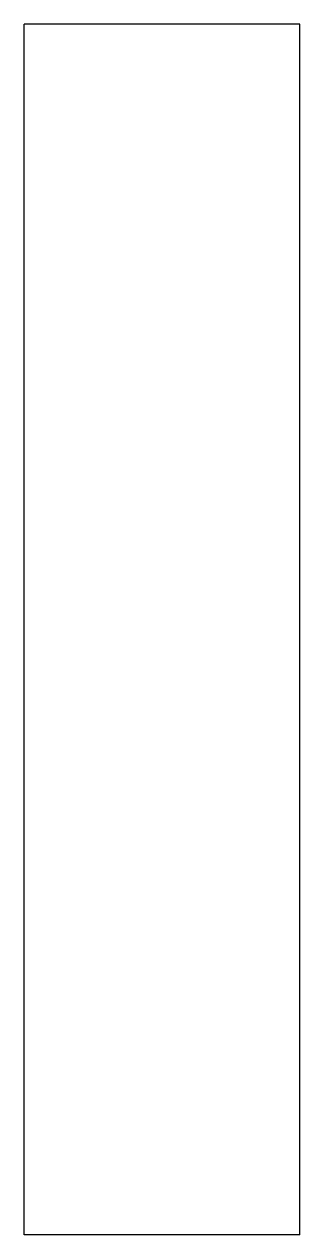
# Model space of a CAD drawing. Header units: millimetres. Extents: x 0 to 50, y 0 to 220.
import ezdxf

# ---------------------------------------------------------------- set-up
doc = ezdxf.new("R2010")
doc.units = ezdxf.units.MM

msp = doc.modelspace()

# ---------------------------------------------------------------- linework, layer by layer
at = {"layer": 'sheet_layer'}
for p, q in [((0, 0), (0, 220)), ((50, 220), (0, 220)), ((50, 0), (50, 220)), ((50, 0), (0, 0))]:
    msp.add_line(p, q, dxfattribs=at)

doc.saveas('drawing.dxf')
